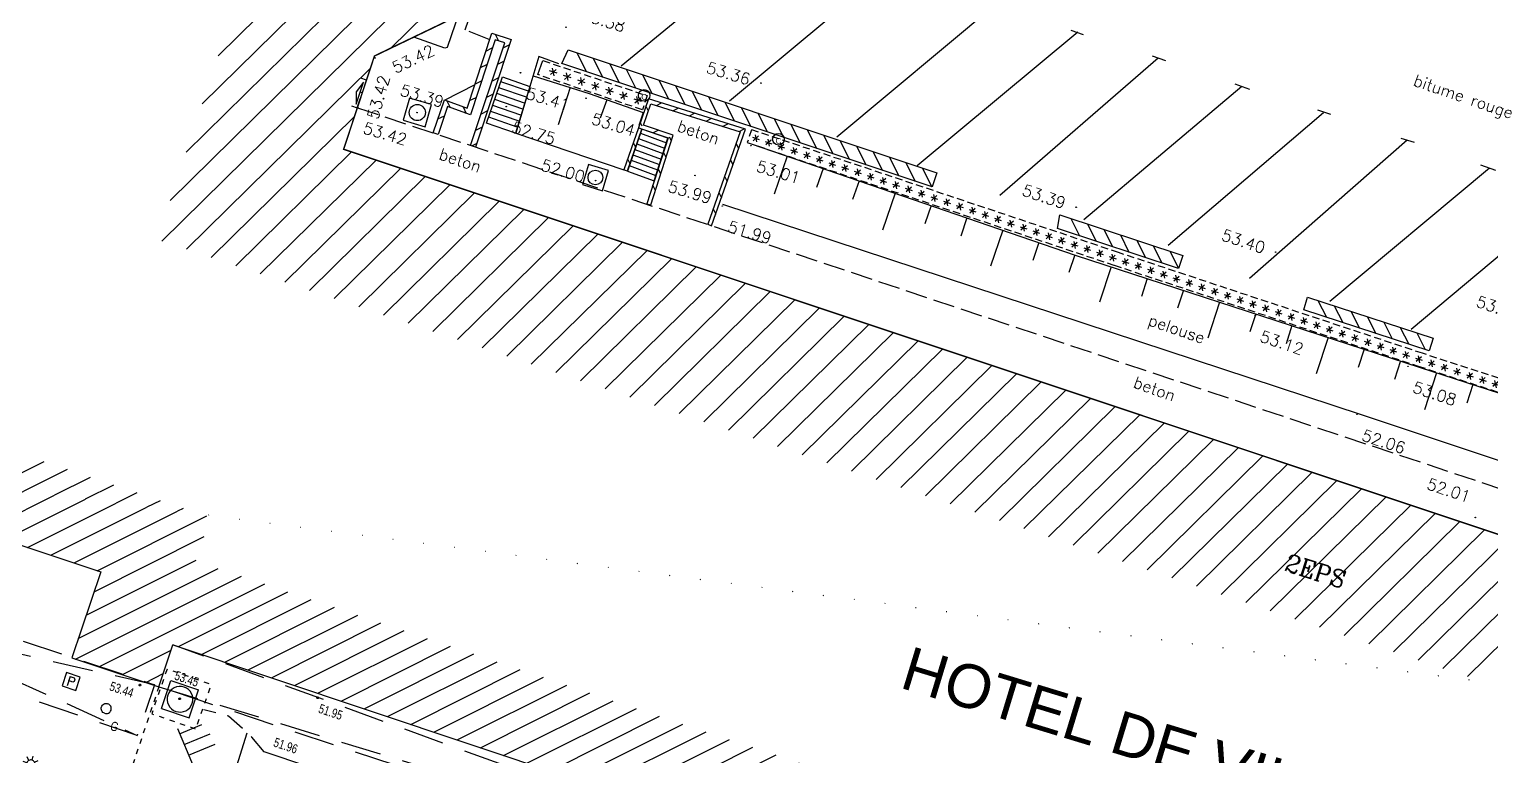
# Model space of a CAD drawing. Extents: x 661856 to 662117, y 6866905 to 6867165.
# Drawn here: x 661957.5 to 662008, y 6866972.5 to 6866997.6 of the extents above; entities that cross this region are included whole.
import ezdxf
from ezdxf.enums import TextEntityAlignment as Align

# ---------------------------------------------------------------- set-up
doc = ezdxf.new("R2010")
doc.units = 0
for name, pattern in [('CONTINU', [0]), ('DISCONTIN', [0.75, 0.5, -0.25]), ('HIDDEN', [0.375, 0.25, -0.125]), ('JSI_TCO', [1, 0.5, 0.5]), ('JSI_TIC', [0.2, 0.08, 0.01, -0.1, 0.01]), ('JSI_TIL', [1.2, 0.6, 0.1, -0.4, 0.1]), ('JSI_TIL2', [1.2, 0.6, 0.1, -0.4, 0.1]), ('JSI_TIM', [0.6, 0.3, 0.05, -0.2, 0.05]), ('PARALLEL', [0]), ('T3', [4.33, 3, -1.33]), ('USTATION2', [1, 0.75, -0.25])]:
    doc.linetypes.add(name, pattern=pattern)
doc.layers.get('0').update_dxf_attribs({"linetype": 'CONTINUOUS'})
for name, color, linetype in [('ACCES', 7, 'CONTINU'), ('ALTI', 140, 'CONTINUOUS'), ('BATI', 6, 'CONTINUOUS'), ('BATI_LEGER', 7, 'CONTINU'), ('BATI_PUBLIC', 7, 'CONTINU'), ('BORDURE', 7, 'CONTINU'), ('COTE_ALTI', 8, 'CONTINU'), ('COTE_DE_SEUIL', 8, 'CONTINU'), ('ESCALIER', 7, 'CONTINU'), ('HACHURE', 7, 'CONTINUOUS'), ('HAIE', 3, 'CONTINU'), ('LIGNE_DIVERS', 7, 'CONTINU'), ('MARQ-SOL', 6, 'CONTINU'), ('MOB', 6, 'CONTINUOUS'), ('MOB-URB_GLISSI', 6, 'CONTINU'), ('MUR', 7, 'CONTINU'), ('NOM_DE_VOIE', 7, 'CONTINU'), ('OBJEAU', 4, 'CONTINUOUS'), ('OBJEP', 220, 'CONTINUOUS'), ('OBJET_ASSAINIS', 5, 'CONTINU'), ('OBJGAZ', 30, 'CONTINUOUS'), ('SIGNAL-VERTICA', 6, 'CONTINU'), ('TALUS', 3, 'CONTINU'), ('VEGETATION', 3, 'CONTINUOUS'), ('VOIRIE', 7, 'CONTINUOUS')]:
    doc.layers.add(name, color=color, linetype=linetype)
doc.styles.add('COMPLEX', font='COMPLEX')
doc.styles.get("Standard").update_dxf_attribs({"font": 'ARIALUNI.ttf', "height": 2})

# ---------------------------------------------------------------- blocks, each defined once
blk = doc.blocks.new('*X94')
at = {"layer": 'BATI_PUBLIC', "color": 7, "linetype": 'CONTINU'}
for p, q in [((610603.18, 133501.643), (610611.013, 133509.476)), ((610602.639, 133499.971), (610611.415, 133508.747)), ((610602.098, 133498.298), (610611.817, 133508.018)), ((610601.557, 133496.626), (610612.219, 133507.288)), ((610601.283, 133495.22), (610612.621, 133506.559)), ((610609.152, 133501.958), (610612.063, 133504.869)), ((610602.137, 133494.943), (610608.448, 133501.254)), ((610602.992, 133494.667), (610607.913, 133499.588)), ((610603.846, 133494.39), (610607.816, 133498.36)), ((610604.701, 133494.113), (610608.671, 133498.083)), ((610605.556, 133493.836), (610609.526, 133497.806)), ((610606.41, 133493.559), (610610.38, 133497.529)), ((610607.265, 133493.283), (610611.235, 133497.253)), ((610608.119, 133493.006), (610612.089, 133496.976)), ((610608.974, 133492.729), (610612.944, 133496.699)), ((610609.829, 133492.452), (610613.799, 133496.422)), ((610610.683, 133492.176), (610614.653, 133496.146)), ((610611.538, 133491.899), (610615.508, 133495.869)), ((610612.392, 133491.622), (610616.363, 133495.592)), ((610613.247, 133491.345), (610617.217, 133495.315)), ((610614.102, 133491.069), (610618.072, 133495.039)), ((610614.956, 133490.792), (610618.926, 133494.762)), ((610615.811, 133490.515), (610619.781, 133494.485)), ((610616.665, 133490.238), (610620.636, 133494.208)), ((610617.52, 133489.962), (610621.49, 133493.932)), ((610618.375, 133489.685), (610622.345, 133493.655)), ((610619.229, 133489.408), (610623.199, 133493.378)), ((610620.084, 133489.131), (610624.054, 133493.101)), ((610620.939, 133488.854), (610624.909, 133492.825)), ((610621.793, 133488.578), (610625.763, 133492.548)), ((610622.648, 133488.301), (610626.618, 133492.271)), ((610623.502, 133488.024), (610627.472, 133491.994)), ((610624.357, 133487.747), (610628.327, 133491.718)), ((610625.212, 133487.471), (610629.182, 133491.441)), ((610626.066, 133487.194), (610630.036, 133491.164)), ((610626.921, 133486.917), (610630.891, 133490.887)), ((610627.775, 133486.64), (610631.746, 133490.611)), ((610628.63, 133486.364), (610632.6, 133490.334)), ((610629.485, 133486.087), (610633.455, 133490.057)), ((610630.339, 133485.81), (610634.309, 133489.78)), ((610631.194, 133485.533), (610635.164, 133489.503)), ((610632.048, 133485.257), (610636.019, 133489.227)), ((610632.903, 133484.98), (610636.873, 133488.95)), ((610633.758, 133484.703), (610637.728, 133488.673)), ((610634.612, 133484.426), (610638.582, 133488.396)), ((610635.467, 133484.149), (610639.437, 133488.12)), ((610636.321, 133483.873), (610640.292, 133487.843)), ((610637.176, 133483.596), (610641.146, 133487.566)), ((610638.031, 133483.319), (610642.001, 133487.289)), ((610638.885, 133483.042), (610642.855, 133487.013)), ((610639.74, 133482.766), (610643.71, 133486.736)), ((610640.594, 133482.489), (610644.565, 133486.459)), ((610641.449, 133482.212), (610645.419, 133486.182)), ((610642.304, 133481.935), (610646.274, 133485.906)), ((610643.158, 133481.659), (610647.129, 133485.629)), ((610644.013, 133481.382), (610647.983, 133485.352)), ((610644.868, 133481.105), (610648.838, 133485.075)), ((610645.722, 133480.828), (610649.692, 133484.799)), ((610646.577, 133480.552), (610650.547, 133484.522))]:
    blk.add_line(p, q, dxfattribs=at)
blk = doc.blocks.new('*X141')
at = {"layer": 'TALUS', "color": 3, "linetype": 'CONTINU'}
for p, q in [((610622.888, 133498.334), (610622.452, 133497.024)), ((610624.137, 133497.919), (610623.92, 133497.269)), ((610625.385, 133497.503), (610625.17, 133496.858)), ((610626.633, 133497.087), (610626.208, 133495.809)), ((610627.882, 133496.671), (610627.671, 133496.038)), ((610629.13, 133496.256), (610628.921, 133495.628)), ((610630.378, 133495.84), (610629.963, 133494.595)), ((610631.626, 133495.424), (610631.421, 133494.807)), ((610632.875, 133495.008), (610632.671, 133494.397)), ((610634.129, 133494.612), (610633.74, 133493.381)), ((610635.384, 133494.216), (610635.189, 133493.598)), ((610636.639, 133493.82), (610636.442, 133493.199)), ((610637.893, 133493.423), (610637.499, 133492.175)), ((610639.148, 133493.027), (610638.95, 133492.4)), ((610640.403, 133492.631), (610640.204, 133492.001)), ((610641.657, 133492.235), (610641.257, 133490.969)), ((610642.912, 133491.839), (610642.711, 133491.203)), ((610644.166, 133491.442), (610643.965, 133490.804)), ((610645.421, 133491.047), (610645.018, 133489.762)), ((610646.677, 133490.653), (610646.474, 133490.007)), ((610647.932, 133490.258), (610647.726, 133489.605)), ((610649.187, 133489.864), (610648.771, 133488.539)), ((610650.442, 133489.47), (610650.231, 133488.798)), ((610651.697, 133489.075), (610651.484, 133488.395)), ((610652.953, 133488.681), (610652.519, 133487.302)), ((610654.208, 133488.286), (610653.988, 133487.588)), ((610655.463, 133487.892), (610655.365, 133487.577))]:
    blk.add_line(p, q, dxfattribs=at)
blk = doc.blocks.new('*X142')
at = {"layer": 'HAIE', "color": 3, "linetype": 'CONTINU'}
for p, q in [((610621.682, 133498.986), (610621.918, 133498.91)), ((610621.892, 133499.031), (610621.708, 133498.865)), ((610621.774, 133499.069), (610621.826, 133498.827)), ((610622.124, 133498.843), (610622.36, 133498.766)), ((610622.335, 133498.887), (610622.15, 133498.722)), ((610622.217, 133498.926), (610622.268, 133498.683)), ((610622.777, 133498.744), (610622.592, 133498.578)), ((610622.659, 133498.782), (610622.71, 133498.54)), ((610622.567, 133498.699), (610622.802, 133498.623)), ((610623.009, 133498.556), (610623.245, 133498.479)), ((610623.219, 133498.6), (610623.035, 133498.434)), ((610623.101, 133498.639), (610623.152, 133498.396)), ((610623.451, 133498.412), (610623.687, 133498.335)), ((610623.661, 133498.457), (610623.477, 133498.291)), ((610623.543, 133498.495), (610623.595, 133498.252)), ((610623.893, 133498.268), (610624.129, 133498.192)), ((610624.103, 133498.313), (610623.919, 133498.147)), ((610623.985, 133498.351), (610624.037, 133498.109)), ((610624.335, 133498.125), (610624.571, 133498.048)), ((610624.545, 133498.169), (610624.361, 133498.004)), ((610624.427, 133498.208), (610624.479, 133497.965)), ((610624.777, 133497.981), (610625.013, 133497.905)), ((610624.987, 133498.026), (610624.803, 133497.86)), ((610624.869, 133498.064), (610624.921, 133497.822)), ((610625.219, 133497.838), (610625.455, 133497.761)), ((610625.429, 133497.882), (610625.245, 133497.716)), ((610625.311, 133497.92), (610625.363, 133497.678)), ((610625.872, 133497.739), (610625.687, 133497.573)), ((610625.754, 133497.777), (610625.805, 133497.534)), ((610625.662, 133497.694), (610625.897, 133497.617)), ((610626.104, 133497.55), (610626.339, 133497.474)), ((610626.314, 133497.595), (610626.129, 133497.429)), ((610626.196, 133497.633), (610626.247, 133497.391)), ((610626.546, 133497.407), (610626.782, 133497.33)), ((610626.756, 133497.451), (610626.572, 133497.285)), ((610626.638, 133497.49), (610626.689, 133497.247)), ((610626.988, 133497.263), (610627.224, 133497.186)), ((610627.198, 133497.308), (610627.014, 133497.142)), ((610627.08, 133497.346), (610627.132, 133497.104)), ((610627.522, 133497.202), (610627.574, 133496.96)), ((610627.43, 133497.119), (610627.666, 133497.043)), ((610627.64, 133497.164), (610627.456, 133496.998)), ((610627.872, 133496.976), (610628.108, 133496.899)), ((610628.082, 133497.021), (610627.898, 133496.855)), ((610627.964, 133497.059), (610628.016, 133496.816)), ((610628.314, 133496.832), (610628.55, 133496.756)), ((610628.524, 133496.877), (610628.34, 133496.711)), ((610628.406, 133496.915), (610628.458, 133496.673)), ((610628.966, 133496.733), (610628.782, 133496.567)), ((610628.849, 133496.772), (610628.9, 133496.529)), ((610628.756, 133496.689), (610628.992, 133496.612)), ((610629.199, 133496.545), (610629.434, 133496.468)), ((610629.409, 133496.59), (610629.224, 133496.424)), ((610629.291, 133496.628), (610629.342, 133496.385)), ((610629.641, 133496.401), (610629.876, 133496.325)), ((610629.851, 133496.446), (610629.666, 133496.28)), ((610629.733, 133496.484), (610629.784, 133496.242)), ((610630.083, 133496.258), (610630.319, 133496.181)), ((610630.293, 133496.302), (610630.109, 133496.137)), ((610630.175, 133496.341), (610630.226, 133496.098)), ((610630.617, 133496.197), (610630.669, 133495.955)), ((610630.525, 133496.114), (610630.761, 133496.038)), ((610630.735, 133496.159), (610630.551, 133495.993)), ((610630.967, 133495.971), (610631.203, 133495.894)), ((610631.177, 133496.015), (610630.993, 133495.849)), ((610631.059, 133496.054), (610631.111, 133495.811)), ((610631.409, 133495.827), (610631.645, 133495.75)), ((610631.619, 133495.872), (610631.435, 133495.706)), ((610631.501, 133495.91), (610631.553, 133495.667)), ((610631.851, 133495.683), (610632.087, 133495.607)), ((610632.061, 133495.728), (610631.877, 133495.562)), ((610631.943, 133495.766), (610631.995, 133495.524)), ((610632.293, 133495.54), (610632.529, 133495.463)), ((610632.503, 133495.584), (610632.319, 133495.418)), ((610632.386, 133495.623), (610632.437, 133495.38)), ((610632.736, 133495.396), (610632.971, 133495.32)), ((610632.946, 133495.441), (610632.761, 133495.275)), ((610632.828, 133495.479), (610632.879, 133495.237)), ((610633.178, 133495.253), (610633.413, 133495.176)), ((610633.388, 133495.297), (610633.203, 133495.131)), ((610633.27, 133495.335), (610633.321, 133495.093)), ((610633.712, 133495.192), (610633.763, 133494.949)), ((610633.62, 133495.109), (610633.856, 133495.032)), ((610633.83, 133495.154), (610633.646, 133494.988)), ((610634.062, 133494.965), (610634.298, 133494.889)), ((610634.272, 133495.01), (610634.088, 133494.844)), ((610634.154, 133495.048), (610634.206, 133494.806)), ((610634.504, 133494.822), (610634.74, 133494.746)), ((610634.714, 133494.867), (610634.53, 133494.701)), ((610634.596, 133494.905), (610634.648, 133494.663)), ((610634.947, 133494.68), (610635.183, 133494.604)), ((610635.157, 133494.725), (610634.973, 133494.559)), ((610635.039, 133494.763), (610635.091, 133494.521)), ((610635.389, 133494.537), (610635.625, 133494.461)), ((610635.599, 133494.582), (610635.415, 133494.416)), ((610635.481, 133494.62), (610635.533, 133494.378)), ((610635.832, 133494.395), (610636.068, 133494.319)), ((610636.042, 133494.44), (610635.858, 133494.274)), ((610635.924, 133494.478), (610635.976, 133494.236)), ((610636.274, 133494.252), (610636.51, 133494.176)), ((610636.484, 133494.298), (610636.3, 133494.131)), ((610636.366, 133494.336), (610636.418, 133494.093)), ((610636.809, 133494.193), (610636.861, 133493.951)), ((610636.717, 133494.11), (610636.953, 133494.034)), ((610636.927, 133494.155), (610636.743, 133493.989)), ((610637.159, 133493.967), (610637.395, 133493.891)), ((610637.369, 133494.013), (610637.185, 133493.846)), ((610637.251, 133494.051), (610637.303, 133493.808)), ((610637.602, 133493.825), (610637.838, 133493.749)), ((610637.812, 133493.87), (610637.628, 133493.704)), ((610637.694, 133493.908), (610637.746, 133493.666)), ((610638.044, 133493.682), (610638.28, 133493.607)), ((610638.254, 133493.728), (610638.07, 133493.561)), ((610638.136, 133493.766), (610638.188, 133493.523)), ((610638.487, 133493.54), (610638.723, 133493.464)), ((610638.697, 133493.585), (610638.513, 133493.419)), ((610638.579, 133493.623), (610638.631, 133493.381)), ((610638.929, 133493.398), (610639.165, 133493.322)), ((610639.139, 133493.443), (610638.955, 133493.276)), ((610639.021, 133493.481), (610639.073, 133493.238)), ((610639.372, 133493.255), (610639.608, 133493.179)), ((610639.582, 133493.3), (610639.398, 133493.134)), ((610639.464, 133493.338), (610639.516, 133493.096)), ((610640.024, 133493.158), (610639.84, 133492.991)), ((610639.906, 133493.196), (610639.958, 133492.953)), ((610639.814, 133493.113), (610640.05, 133493.037)), ((610640.257, 133492.97), (610640.493, 133492.894)), ((610640.467, 133493.015), (610640.283, 133492.849)), ((610640.349, 133493.053), (610640.401, 133492.811)), ((610640.699, 133492.828), (610640.935, 133492.752)), ((610640.909, 133492.873), (610640.725, 133492.707)), ((610640.791, 133492.911), (610640.843, 133492.669)), ((610641.142, 133492.685), (610641.378, 133492.609)), ((610641.352, 133492.73), (610641.168, 133492.564)), ((610641.234, 133492.768), (610641.286, 133492.526)), ((610641.584, 133492.543), (610641.82, 133492.467)), ((610641.794, 133492.588), (610641.61, 133492.422)), ((610641.676, 133492.626), (610641.728, 133492.384)), ((610642.027, 133492.4), (610642.263, 133492.324)), ((610642.237, 133492.446), (610642.053, 133492.279)), ((610642.119, 133492.484), (610642.171, 133492.241)), ((610642.469, 133492.258), (610642.705, 133492.182)), ((610642.679, 133492.303), (610642.495, 133492.137)), ((610642.561, 133492.341), (610642.613, 133492.099)), ((610643.122, 133492.161), (610642.938, 133491.994)), ((610643.004, 133492.199), (610643.056, 133491.956)), ((610642.912, 133492.115), (610643.148, 133492.039)), ((610643.354, 133491.973), (610643.59, 133491.897)), ((610643.564, 133492.018), (610643.38, 133491.852)), ((610643.446, 133492.056), (610643.498, 133491.814)), ((610643.797, 133491.83), (610644.033, 133491.754)), ((610644.007, 133491.876), (610643.823, 133491.709)), ((610643.889, 133491.914), (610643.941, 133491.671)), ((610644.239, 133491.688), (610644.475, 133491.612)), ((610644.449, 133491.733), (610644.265, 133491.567)), ((610644.331, 133491.771), (610644.383, 133491.529)), ((610644.682, 133491.546), (610644.918, 133491.47)), ((610644.892, 133491.591), (610644.708, 133491.424)), ((610644.774, 133491.629), (610644.826, 133491.386)), ((610645.125, 133491.405), (610645.361, 133491.33)), ((610645.334, 133491.451), (610645.151, 133491.284)), ((610645.216, 133491.488), (610645.27, 133491.246)), ((610645.568, 133491.265), (610645.804, 133491.19)), ((610645.778, 133491.311), (610645.595, 133491.144)), ((610645.659, 133491.348), (610645.713, 133491.106)), ((610646.221, 133491.171), (610646.038, 133491.004)), ((610646.103, 133491.208), (610646.156, 133490.966)), ((610646.011, 133491.125), (610646.248, 133491.05)), ((610646.454, 133490.985), (610646.691, 133490.91)), ((610646.664, 133491.031), (610646.481, 133490.864)), ((610646.546, 133491.068), (610646.599, 133490.826)), ((610646.898, 133490.845), (610647.134, 133490.77)), ((610647.107, 133490.891), (610646.925, 133490.724)), ((610646.989, 133490.928), (610647.043, 133490.686)), ((610647.341, 133490.705), (610647.577, 133490.63)), ((610647.551, 133490.751), (610647.368, 133490.583)), ((610647.432, 133490.788), (610647.486, 133490.546)), ((610647.876, 133490.648), (610647.929, 133490.406)), ((610647.784, 133490.565), (610648.021, 133490.49)), ((610647.994, 133490.611), (610647.811, 133490.443)), ((610648.228, 133490.425), (610648.464, 133490.35)), ((610648.437, 133490.471), (610648.254, 133490.303)), ((610648.319, 133490.508), (610648.373, 133490.266)), ((610648.671, 133490.285), (610648.907, 133490.21)), ((610648.881, 133490.331), (610648.698, 133490.163)), ((610648.762, 133490.368), (610648.816, 133490.126)), ((610649.114, 133490.144), (610649.351, 133490.07)), ((610649.324, 133490.191), (610649.141, 133490.023)), ((610649.206, 133490.228), (610649.259, 133489.986)), ((610649.557, 133490.004), (610649.794, 133489.93)), ((610649.767, 133490.051), (610649.584, 133489.883)), ((610649.649, 133490.088), (610649.702, 133489.846)), ((610650.001, 133489.864), (610650.237, 133489.79)), ((610650.21, 133489.911), (610650.027, 133489.743)), ((610650.092, 133489.948), (610650.146, 133489.706)), ((610650.444, 133489.724), (610650.68, 133489.65)), ((610650.654, 133489.771), (610650.471, 133489.603)), ((610650.535, 133489.808), (610650.589, 133489.566)), ((610651.097, 133489.631), (610650.914, 133489.463)), ((610650.979, 133489.668), (610651.032, 133489.426)), ((610650.887, 133489.584), (610651.124, 133489.51)), ((610651.331, 133489.444), (610651.567, 133489.37)), ((610651.54, 133489.491), (610651.357, 133489.323)), ((610651.422, 133489.528), (610651.476, 133489.286)), ((610651.774, 133489.304), (610652.01, 133489.23)), ((610651.983, 133489.351), (610651.801, 133489.183)), ((610651.865, 133489.388), (610651.919, 133489.146)), ((610652.217, 133489.164), (610652.454, 133489.09)), ((610652.427, 133489.211), (610652.244, 133489.043)), ((610652.309, 133489.248), (610652.362, 133489.006)), ((610652.66, 133489.024), (610652.897, 133488.95)), ((610652.87, 133489.071), (610652.687, 133488.903)), ((610652.752, 133489.108), (610652.805, 133488.866)), ((610653.104, 133488.884), (610653.34, 133488.81)), ((610653.313, 133488.931), (610653.13, 133488.763)), ((610653.195, 133488.968), (610653.249, 133488.726)), ((610653.547, 133488.744), (610653.783, 133488.67)), ((610653.757, 133488.791), (610653.574, 133488.623)), ((610653.638, 133488.828), (610653.692, 133488.586)), ((610653.99, 133488.604), (610654.227, 133488.53)), ((610654.2, 133488.651), (610654.017, 133488.483)), ((610654.082, 133488.688), (610654.135, 133488.446)), ((610654.434, 133488.464), (610654.67, 133488.39)), ((610654.643, 133488.511), (610654.46, 133488.343)), ((610654.525, 133488.548), (610654.578, 133488.306))]:
    blk.add_line(p, q, dxfattribs=at)
blk = doc.blocks.new('*X144')
at = {"layer": 'MUR', "color": 7, "linetype": 'CONTINU'}
for p, q in [((610641.292, 133493.507), (610641.592, 133492.93)), ((610641.864, 133493.326), (610642.164, 133492.749)), ((610642.436, 133493.145), (610642.736, 133492.568)), ((610643.008, 133492.964), (610643.308, 133492.387)), ((610643.58, 133492.783), (610643.88, 133492.206)), ((610644.152, 133492.601), (610644.452, 133492.024)), ((610644.724, 133492.42), (610645.024, 133491.843))]:
    blk.add_line(p, q, dxfattribs=at)
blk = doc.blocks.new('*X145')
at = {"layer": 'MUR', "color": 7, "linetype": 'CONTINU'}
for p, q in [((610632.727, 133496.265), (610633.03, 133495.677)), ((610633.298, 133496.082), (610633.601, 133495.494)), ((610633.87, 133495.898), (610634.172, 133495.31)), ((610634.441, 133495.715), (610634.744, 133495.127)), ((610635.013, 133495.532), (610635.315, 133494.944)), ((610635.584, 133495.349), (610635.886, 133494.761)), ((610636.155, 133495.166), (610636.458, 133494.578))]:
    blk.add_line(p, q, dxfattribs=at)
blk = doc.blocks.new('*X146')
at = {"layer": 'MUR', "color": 7, "linetype": 'CONTINU'}
for p, q in [((610615.581, 133501.859), (610615.914, 133501.206)), ((610616.151, 133501.674), (610616.485, 133501.021)), ((610616.722, 133501.489), (610617.055, 133500.836)), ((610617.293, 133501.304), (610617.626, 133500.651)), ((610617.864, 133501.119), (610618.197, 133500.466)), ((610618.435, 133500.934), (610618.768, 133500.281)), ((610619.005, 133500.749), (610619.338, 133500.096)), ((610619.576, 133500.564), (610619.909, 133499.911)), ((610620.147, 133500.379), (610620.48, 133499.726)), ((610620.718, 133500.194), (610621.051, 133499.541)), ((610621.288, 133500.009), (610621.621, 133499.356)), ((610621.859, 133499.824), (610622.192, 133499.171)), ((610622.43, 133499.639), (610622.763, 133498.986)), ((610623.001, 133499.454), (610623.334, 133498.801)), ((610623.571, 133499.269), (610623.905, 133498.616)), ((610624.142, 133499.084), (610624.475, 133498.431)), ((610624.713, 133498.899), (610625.046, 133498.246)), ((610625.284, 133498.714), (610625.617, 133498.061)), ((610625.855, 133498.529), (610626.188, 133497.876)), ((610626.425, 133498.344), (610626.758, 133497.691)), ((610626.996, 133498.159), (610627.329, 133497.506)), ((610627.567, 133497.974), (610627.9, 133497.321))]:
    blk.add_line(p, q, dxfattribs=at)
blk = doc.blocks.new('*X147')
at = {"layer": 'MUR', "color": 7, "linetype": 'CONTINU'}
for p, q in [((610618.08, 133499.855), (610617.991, 133500.034)), ((610618.353, 133500.049), (610618.53, 133500.143)), ((610618.927, 133499.874), (610619.104, 133499.968)), ((610619.501, 133499.699), (610619.678, 133499.794)), ((610617.863, 133499.339), (610617.8, 133499.466)), ((610620.075, 133499.524), (610620.252, 133499.619)), ((610620.649, 133499.35), (610620.826, 133499.444)), ((610621.223, 133499.175), (610621.4, 133499.269)), ((610618.43, 133499.196), (610618.251, 133499.106)), ((610618.881, 133498.834), (610618.814, 133498.962)), ((610621.12, 133498.767), (610621.209, 133498.587)), ((610618.703, 133498.261), (610618.61, 133498.439)), ((610618.525, 133497.689), (610618.431, 133497.866)), ((610620.927, 133498.199), (610621.015, 133498.019)), ((610618.347, 133497.116), (610618.253, 133497.293)), ((610620.733, 133497.631), (610620.822, 133497.451)), ((610620.54, 133497.063), (610620.629, 133496.883)), ((610620.347, 133496.495), (610620.436, 133496.315))]:
    blk.add_line(p, q, dxfattribs=at)
blk = doc.blocks.new('*X148')
at = {"layer": 'TALUS', "color": 3, "linetype": 'CONTINU'}
for p, q in [((610615.363, 133500.648), (610614.963, 133499.355)), ((610616.635, 133500.234), (610616.416, 133499.592)), ((610617.902, 133499.801), (610617.754, 133499.36))]:
    blk.add_line(p, q, dxfattribs=at)
blk = doc.blocks.new('*X149')
at = {"layer": 'HAIE', "color": 3, "linetype": 'CONTINU'}
for p, q in [((610614.675, 133501.088), (610614.879, 133501.271)), ((610614.805, 133501.046), (610614.749, 133501.314)), ((610614.907, 133501.137), (610614.647, 133501.222)), ((610615.396, 133500.978), (610615.135, 133501.063)), ((610615.164, 133500.929), (610615.367, 133501.112)), ((610615.294, 133500.887), (610615.237, 133501.155)), ((610615.884, 133500.819), (610615.624, 133500.904)), ((610615.652, 133500.77), (610615.856, 133500.953)), ((610615.782, 133500.727), (610615.725, 133500.995)), ((610616.372, 133500.66), (610616.112, 133500.745)), ((610616.14, 133500.611), (610616.344, 133500.794)), ((610616.27, 133500.568), (610616.214, 133500.836)), ((610616.861, 133500.501), (610616.6, 133500.585)), ((610616.629, 133500.451), (610616.832, 133500.635)), ((610616.759, 133500.409), (610616.702, 133500.677)), ((610617.349, 133500.341), (610617.089, 133500.426)), ((610617.117, 133500.292), (610617.321, 133500.475)), ((610617.247, 133500.25), (610617.19, 133500.518)), ((610617.837, 133500.182), (610617.577, 133500.267)), ((610617.605, 133500.133), (610617.809, 133500.316)), ((610617.735, 133500.091), (610617.679, 133500.359))]:
    blk.add_line(p, q, dxfattribs=at)
blk = doc.blocks.new('*X150')
at = {"layer": 'MUR', "color": 7, "linetype": 'CONTINU'}
for p, q in [((610617.565, 133498.768), (610617.646, 133498.605)), ((610617.374, 133498.199), (610617.455, 133498.036))]:
    blk.add_line(p, q, dxfattribs=at)
blk = doc.blocks.new('*X151')
at = {"layer": 'MUR', "color": 7, "linetype": 'CONTINU'}
for p, q in [((610612.751, 133502.466), (610612.868, 133502.241)), ((610612.434, 133501.88), (610612.66, 133501.996)), ((610613.254, 133502.106), (610613.028, 133501.99)), ((610612.252, 133501.308), (610612.478, 133501.425)), ((610613.07, 133501.535), (610612.844, 133501.419)), ((610612.07, 133500.736), (610612.296, 133500.853)), ((610612.885, 133500.964), (610612.659, 133500.848)), ((610611.888, 133500.164), (610612.114, 133500.281)), ((610612.701, 133500.393), (610612.475, 133500.277)), ((610611.103, 133500.151), (610611.214, 133499.922)), ((610611.67, 133499.953), (610611.78, 133499.725)), ((610612.516, 133499.822), (610612.29, 133499.706)), ((610610.801, 133499.522), (610611.028, 133499.636)), ((610612.332, 133499.251), (610612.106, 133499.136)), ((610612.147, 133498.68), (610611.987, 133498.598))]:
    blk.add_line(p, q, dxfattribs=at)
blk = doc.blocks.new('P20100')
for p, q in [((0, 0.994), (0, 0)), ((0.999, 0.994), (0, 0.994)), ((0.999, 0), (0.999, 0.994)), ((0, 0), (0.999, 0))]:
    blk.add_line(p, q)
blk.add_circle((0.496, 0.492), 0.35)
blk = doc.blocks.new('P30300')
at = {"color": 0}
blk.add_circle((0, 0), 0.05, dxfattribs=at)
blk.add_attdef('COTE30300', (0.3, -0.6), '', height=0.3)
blk = doc.blocks.new('P30800')
at = {"color": 0}
blk.add_circle((0, 0), 0.05, dxfattribs=at)
blk.add_attdef('COTE30800', text='', height=0.3).set_placement((0, -0.6), align=Align.CENTER)
blk = doc.blocks.new('P30100')
at = {"color": 0}
blk.add_circle((0, 0), 0.05, dxfattribs=at)
blk.add_attdef('COTE30100', (0.3, 0.3), '', height=0.3)
blk = doc.blocks.new('P30500')
at = {"color": 0}
blk.add_circle((0, 0), 0.05, dxfattribs=at)
blk.add_attdef('COTE30500', text='', height=0.3).set_placement((-0.3, -0.15), align=Align.RIGHT)
blk = doc.blocks.new('P30400')
at = {"color": 0}
blk.add_circle((0, 0), 0.05, dxfattribs=at)
blk.add_attdef('COTE30400', text='', height=0.3).set_placement((-0.3, 0.3), align=Align.RIGHT)
blk = doc.blocks.new('P30700')
at = {"color": 0}
blk.add_circle((0, 0), 0.05, dxfattribs=at)
blk.add_attdef('COTE30700', text='', height=0.3).set_placement((0, 0.3), align=Align.CENTER)
blk = doc.blocks.new('P21900', base_point=(1, 1))
blk.add_circle((1, 1), 1)
blk.add_text('C', height=0.991).set_placement((0.5, 0.25), (1.5, 0.25), align=Align.ALIGNED)
blk = doc.blocks.new('SU415')
at = {"color": 0, "linetype": 'CONTINUOUS'}
for points in [[(0, 0.5), (0, 0)], [(0.1, 0.167), (0.9, 0.167), (0.5, 0.5), (0.1, 0.167)], [(1, 0), (1, 0.5)]]:
    blk.add_lwpolyline(points, dxfattribs=at)
at = {"color": 0, "linetype": 'DISCONTIN'}
blk.add_lwpolyline([(0, 0), (1, 0)], dxfattribs=at)
blk = doc.blocks.new('$B_200')
at = {"color": 0, "linetype": 'BYBLOCK', "flags": 128}
for points in [[(0, -0.5, -0.414214), (-0.5, 0, -0.414214), (0, 0.5)], [(0, -0.5, 0.414214), (0.5, 0, 0.414214), (0, 0.5)]]:
    blk.add_lwpolyline(points, format="xyb", dxfattribs=at)
blk = doc.blocks.new('$B_140')
at = {"color": 0, "linetype": 'BYBLOCK', "flags": 128}
for points in [[(-0.067, 0.973), (-0.133, 1.039)], [(0.067, 0.973), (0.133, 1.039)], [(-0.094, 0.906), (-0.188, 0.906)], [(-0.067, 0.839), (-0.133, 0.773)], [(0, 0.812), (0, 0)], [(0.067, 0.839), (0.133, 0.773)], [(0.094, 0.906), (0.188, 0.906)]]:
    blk.add_lwpolyline(points, dxfattribs=at)
for points in [[(0, 0.812, -0.414214), (-0.094, 0.906, -0.414214), (0, 1), (0, 1.094)], [(0, 0.812, 0.414214), (0.094, 0.906, 0.414214), (0, 1)]]:
    blk.add_lwpolyline(points, format="xyb", dxfattribs=at)
blk = doc.blocks.new('$B_020')
at = {"color": 0, "linetype": 'BYBLOCK', "flags": 128}
for points in [[(0, 0), (0, 1)], [(0, 1), (1, 1)], [(1, 0), (1, 1)], [(0, 0), (1, 0)]]:
    blk.add_lwpolyline(points, dxfattribs=at)
for points in [[(0.5, 0.0625, -0.4142136), (0.0625, 0.5, -0.4142136), (0.5, 0.9375)], [(0.5, 0.0625, 0.4142136), (0.9375, 0.5, 0.4142136), (0.5, 0.9375)]]:
    blk.add_lwpolyline(points, format="xyb", dxfattribs=at)
blk = doc.blocks.new('$B_230')
blk.add_lwpolyline([(-0.5, -0.49), (0.5, -0.49), (0.5, 0.49), (-0.5, 0.49)], close=True)
at = {"color": 0, "linetype": 'BYBLOCK', "flags": 128}
for points in [[(-0.19, 0.31), (-0.18, -0.38)], [(-0.19, 0.31), (0.12, 0.31), (0.18, 0.22), (0.19, 0.07), (0.12, 0), (-0.19, 0)]]:
    blk.add_lwpolyline(points, dxfattribs=at)
blk = doc.blocks.new('$B_210')
at = {"linetype": 'CONTINUOUS'}
blk.add_hatch(color=0, dxfattribs=at).paths.add_polyline_path([(0, -0.5, -1), (0, 0.5, -1)])
at = {"color": 0, "linetype": 'BYBLOCK', "flags": 128}
blk.add_lwpolyline([(0, -0.5, -1), (0, 0.5, -1)], format="xyb", close=True, dxfattribs=at)

msp = doc.modelspace()

# ---------------------------------------------------------------- hatches: boundary and pattern name
at = {"layer": 'HACHURE'}
h = msp.add_hatch(dxfattribs=at)
h.set_pattern_fill('_USER', color=256, scale=0.6, angle=26.5676, style=0, pattern_type=0)
h.set_pattern_definition([(26.56761368, (50261.49716, 6738626.0907), (-0.2683521585, 0.5366443133), [])])
edge = h.paths.add_edge_path()
edge.add_line((661932.568, 6866987.86), (661945.677, 6866983.487))
edge.add_line((661945.677, 6866983.487), (661946.665, 6866986.457))
edge.add_line((661946.665, 6866986.457), (661963.755, 6866980.758))
edge.add_line((661963.755, 6866980.758), (661963.244, 6866979.245))
edge.add_line((661963.244, 6866979.245), (661980.522, 6866973.462))
edge.add_line((661980.522, 6866973.462), (662010.428, 6866963.543))
edge.add_line((662010.428, 6866963.543), (662028.856, 6866957.401))
edge.add_line((662028.856, 6866957.401), (662030.123, 6866961.207))
edge.add_line((662030.123, 6866961.207), (662033.604, 6866971.712))
edge.add_line((661931.619, 6866985.015), (661947.576, 6866979.691))
edge.add_line((661947.576, 6866979.691), (661948.564, 6866982.662))
edge.add_line((661948.564, 6866982.662), (661959.95, 6866978.865))
edge.add_line((661959.95, 6866978.865), (661958.946, 6866975.891))
edge.add_line((661958.946, 6866975.891), (661961.96, 6866974.898))
edge.add_line((661961.96, 6866974.898), (661962.447, 6866976.348))
edge.add_line((661962.447, 6866976.348), (661979.574, 6866970.616))
edge.add_line((661979.574, 6866970.616), (662009.482, 6866960.696))
edge.add_line((662009.482, 6866960.696), (662030.755, 6866953.606))
edge.add_line((662030.755, 6866953.606), (662032.97, 6866960.261))
edge.add_line((662032.97, 6866960.261), (662036.452, 6866970.768))
edge.add_line((662036.452, 6866970.768), (662033.597, 6866971.692))
edge.add_line((661931.619, 6866985.015), (661932.568, 6866987.86))

# ---------------------------------------------------------------- linework, layer by layer
at = {"layer": 'BATI', "elevation": 57.333, "flags": 128}
msp.add_lwpolyline([(661931.619, 6866985.015), (661947.576, 6866979.691), (661948.564, 6866982.662), (661959.95, 6866978.865), (661958.946, 6866975.891), (661961.96, 6866974.898), (661962.447, 6866976.348), (661979.574, 6866970.616), (662009.482, 6866960.696), (662030.755, 6866953.606), (662032.97, 6866960.261), (662036.452, 6866970.768)], dxfattribs=at)
at = {"layer": 'BATI', "linetype": 'JSI_TIL2', "ltscale": 2, "elevation": 57.333, "flags": 128}
msp.add_lwpolyline([(661944.743, 6866980.651), (661961.814, 6866974.958), (661961.204, 6866973.214), (661944.128, 6866979.008)], close=True, dxfattribs=at)
for points in [[(661944.743, 6866980.651), (661961.204, 6866973.214)], [(661961.814, 6866974.958), (661944.128, 6866979.008)], [(662013.13, 6866957.884), (661962.447, 6866976.348)], [(662034.1, 6866973.209), (662038.203, 6866971.781), (662031.551, 6866951.764), (662013.13, 6866957.884), (661978.876, 6866969.27), (661961.96, 6866974.898)], [(661961.96, 6866974.898), (662013.508, 6866959.245)]]:
    msp.add_lwpolyline(points, dxfattribs=at)
at = {"layer": 'BATI_LEGER', "color": 7, "linetype": 'USTATION2'}
for points in [[(661973.389, 6866997.271), (661972.558, 6866997.599), (661979.188, 6867017.534), (661985.672, 6867037.048), (661987.524, 6867042.642), (661973.623, 6867047.095)], [(661968.832, 6866994.911), (662038.268, 6866971.783)]]:
    msp.add_lwpolyline(points, dxfattribs=at)
at = {"layer": 'BATI_PUBLIC', "color": 7, "linetype": 'CONTINU', "const_width": 0.05}
msp.add_lwpolyline([(661957.151, 6867019.15), (661965.107, 6867042.65), (661969.045, 6867041.317), (661969.767, 6867043.45), (661972.676, 6867042.485), (661973.234, 6867044.186), (661977.083, 6867042.946), (661976.554, 6867041.277), (661979.416, 6867040.259), (661978.731, 6867038.169), (661982.647, 6867036.833), (661974.066, 6867011.068), (661975.832, 6867010.48), (661974.571, 6867006.668), (661972.797, 6867007.259), (661971.887, 6867004.525), (661973.497, 6867001.543), (661972.323, 6866998.095), (661969.418, 6866996.699), (661968.353, 6866993.476), (662036.575, 6866970.737), (662030.798, 6866953.544), (662013.322, 6866959.229)], dxfattribs=at)
at = {"layer": 'BORDURE', "color": 7, "linetype": 'CONTINUOUS'}
for points in [[(661974.307, 6866994.033), (661978.048, 6866992.767)], [(661981.464, 6866991.579), (662003.553, 6866984.301), (662015.482, 6866980.335)]]:
    msp.add_lwpolyline(points, dxfattribs=at)
at = {"layer": 'BORDURE', "linetype": 'JSI_TCO', "ltscale": 2, "elevation": 57.333, "flags": 128}
msp.add_lwpolyline([(661981.129, 6866967.434), (661965.601, 6866972.646)], dxfattribs=at)
at = {"layer": 'ESCALIER', "color": 7, "linetype": 'CONTINU'}
for p, q in [((661973.3, 6866994.376), (661973.845, 6866995.978)), ((661974.742, 6866995.482), (661973.787, 6866995.809)), ((661973.845, 6866995.978), (661974.792, 6866995.647)), ((661974.792, 6866995.647), (661974.295, 6866994.037)), ((661974.55, 6866994.863), (661973.579, 6866995.195)), ((661974.614, 6866995.069), (661973.648, 6866995.399)), ((661974.678, 6866995.276), (661973.718, 6866995.604)), ((661974.423, 6866994.45), (661973.439, 6866994.786)), ((661974.487, 6866994.656), (661973.509, 6866994.99)), ((661974.295, 6866994.037), (661973.3, 6866994.376)), ((661974.359, 6866994.243), (661973.37, 6866994.581)), ((661978.671, 6866994.175), (661978.167, 6866992.723)), ((661979.569, 6866993.862), (661978.671, 6866994.175)), ((661978.491, 6866993.658), (661979.397, 6866993.324)), ((661978.556, 6866993.845), (661979.457, 6866993.512)), ((661978.621, 6866994.032), (661979.518, 6866993.701)), ((661979.094, 6866992.382), (661979.569, 6866993.862)), ((661978.297, 6866993.097), (661979.215, 6866992.759)), ((661978.362, 6866993.284), (661979.276, 6866992.947)), ((661978.427, 6866993.471), (661979.336, 6866993.136)), ((661978.167, 6866992.723), (661979.094, 6866992.382)), ((661978.232, 6866992.91), (661979.155, 6866992.57))]:
    msp.add_line(p, q, dxfattribs=at)
at = {"layer": 'HAIE', "color": 3, "linetype": 'CONTINUOUS'}
msp.add_lwpolyline([(661975.072, 6866996.055), (661975.248, 6866996.538)], dxfattribs=at)
at = {"layer": 'HAIE', "color": 3, "linetype": 'HIDDEN'}
for points in [[(661975.248, 6866996.538), (661978.854, 6866995.328), (661978.69, 6866994.841), (661975.072, 6866996.055)], [(662015.443, 6866983.243), (662005.671, 6866986.422), (661995.155, 6866989.907), (661982.464, 6866994.149), (661982.316, 6866993.708), (661995.008, 6866989.466), (662005.526, 6866985.98), (662015.295, 6866982.802)]]:
    msp.add_lwpolyline(points, dxfattribs=at)
at = {"layer": 'LIGNE_DIVERS', "color": 7, "linetype": 'CONTINUOUS'}
for points in [[(661972.604, 6867003.177), (661973.875, 6867002.651), (661971.936, 6866996.993), (661971.848, 6866996.966), (661970.776, 6866997.349)], [(661971.84, 6866995.177), (661972.903, 6866995.715)]]:
    msp.add_lwpolyline(points, dxfattribs=at)
at = {"layer": 'MARQ-SOL', "color": 6, "linetype": 'CONTINUOUS'}
for points in [[(661983.755, 6867000.86), (661983.552, 6867000.944), (661977.959, 6866996.349)], [(661987.202, 6866999.721), (661981.698, 6866995.135)], [(661990.92, 6866998.479), (661985.416, 6866993.893)], [(661993.754, 6866997.519), (661988.189, 6866992.907)], [(661993.512, 6866997.587), (661993.94, 6866997.445)], [(661996.533, 6866996.622), (661991.05, 6866991.872)], [(661996.318, 6866996.704), (661996.782, 6866996.545)], [(661999.423, 6866995.645), (661993.963, 6866991.039)], [(661999.182, 6866995.742), (661999.689, 6866995.557)], [(662002.252, 6866994.739), (661996.881, 6866990.143)], [(662002.506, 6866994.678), (662002.059, 6866994.826)], [(662005.149, 6866993.786), (661999.691, 6866989.005)], [(662004.921, 6866993.858), (662005.392, 6866993.723)], [(662007.99, 6866992.821), (662002.472, 6866988.215)], [(662007.684, 6866992.937), (662008.199, 6866992.751)], [(662010.818, 6866991.881), (662005.284, 6866987.25)]]:
    msp.add_lwpolyline(points, dxfattribs=at)
at = {"layer": 'MOB-URB_GLISSI', "color": 6, "linetype": 'T3'}
msp.add_lwpolyline([(661975.796, 6866996.428), (661975.109, 6866996.681), (661974.307, 6866994.033)], dxfattribs=at)
at = {"layer": 'MUR', "color": 7, "linetype": 'PARALLEL'}
for points in [[(661971.451, 6866994.039), (661971.84, 6866995.179), (661972.625, 6866994.898), (661973.474, 6866997.489), (661974.152, 6866997.267), (661972.915, 6866993.549)], [(661972.745, 6866993.605), (661973.925, 6866997.152), (661973.589, 6866997.262), (661972.738, 6866994.667), (661971.951, 6866994.948), (661971.622, 6866993.983)], [(661976.123, 6866996.916), (661988.872, 6866992.663)], [(661988.708, 6866992.172), (661975.898, 6866996.445)], [(661981.083, 6866990.834), (661982.25, 6866994.168), (661978.896, 6866995.221), (661978.549, 6866994.218), (661979.574, 6866993.869), (661978.845, 6866991.591)], [(661978.98, 6866991.549), (661979.752, 6866993.958), (661978.73, 6866994.306), (661978.985, 6866995.044), (661982.067, 6866994.076), (661980.95, 6866990.881)], [(661978.549, 6866994.217), (661978.048, 6866992.767)], [(661978.169, 6866992.725), (661978.671, 6866994.175)], [(661993.134, 6866991.204), (661997.386, 6866989.801)], [(661997.239, 6866989.357), (661993.052, 6866990.739)], [(662001.699, 6866988.364), (662006.046, 6866986.947)], [(662005.903, 6866986.51), (662001.565, 6866987.924)]]:
    msp.add_lwpolyline(points, dxfattribs=at)
at = {"layer": 'MUR', "color": 7, "linetype": 'CONTINUOUS'}
for points in [[(661975.898, 6866996.445), (661976.123, 6866996.916)], [(661978.671, 6866994.175), (661978.549, 6866994.217)], [(661971.622, 6866993.983), (661971.451, 6866994.039)], [(661972.915, 6866993.549), (661972.745, 6866993.605)], [(661978.048, 6866992.767), (661978.169, 6866992.725)], [(661988.872, 6866992.663), (661988.708, 6866992.172)], [(661978.845, 6866991.591), (661978.98, 6866991.549)], [(661993.052, 6866990.739), (661993.134, 6866991.204)], [(661980.95, 6866990.881), (661981.083, 6866990.834)], [(661997.386, 6866989.801), (661997.239, 6866989.357)], [(662001.565, 6866987.924), (662001.699, 6866988.364)], [(662006.046, 6866986.947), (662005.903, 6866986.51)]]:
    msp.add_lwpolyline(points, dxfattribs=at)
at = {"layer": 'TALUS', "color": 3, "linetype": 'CONTINUOUS'}
for points in [[(661974.912, 6866996.016), (661976.844, 6866995.4), (661978.72, 6866994.741)], [(661982.448, 6866993.658), (661993.661, 6866989.817), (662005.598, 6866985.935), (662016.178, 6866982.512)]]:
    msp.add_lwpolyline(points, dxfattribs=at)
at = {"layer": 'VEGETATION', "linetype": 'JSI_TIM', "ltscale": 2, "elevation": 57.333, "flags": 128}
msp.add_lwpolyline([(661965.601, 6866972.646), (661965.176, 6866973.157), (661964.374, 6866973.878), (661963.514, 6866974.103)], dxfattribs=at)
at = {"layer": 'VEGETATION', "linetype": 'JSI_TIL', "ltscale": 2, "elevation": 57.333, "flags": 128}
msp.add_lwpolyline([(661962.601, 6866973.447), (661963.327, 6866971.73), (661969.489, 6866969.782), (661980.797, 6866966.089)], dxfattribs=at)
at = {"layer": 'VEGETATION', "color": 3, "linetype": 'JSI_TCO', "ltscale": 2, "elevation": 57.333, "flags": 128}
for points in [[(661962.679, 6866973.263), (661963.452, 6866973.59)], [(661962.835, 6866972.894), (661963.73, 6866973.273)], [(661962.991, 6866972.526), (661963.911, 6866972.916)], [(661964.41, 6866971.388), (661965.015, 6866973.301)]]:
    msp.add_lwpolyline(points, dxfattribs=at)
at = {"layer": 'VOIRIE', "linetype": 'JSI_TIC', "ltscale": 2, "elevation": 57.333, "flags": 128}
msp.add_lwpolyline([(661962.242, 6866975.504), (661961.713, 6866973.96), (661963.236, 6866973.439), (661963.772, 6866974.968)], close=True, dxfattribs=at)
msp.add_lwpolyline([(661961.96, 6866974.898), (661960.127, 6866969.434), (661979.596, 6866962.986)], dxfattribs=at)

# ---------------------------------------------------------------- block references
at = {"layer": 'ACCES', "color": 7, "linetype": 'CONTINU', "xscale": 1.007553000239912, "yscale": 0.4196526001185592, "rotation": 71.65156270915682}
msp.add_blockref('SU415', (661968.825, 6866994.911), dxfattribs=at)
at = {"layer": 'ALTI', "linetype": 'CONTINUOUS'}
for p, xscale, yscale, rotation in [((661961.305, 6866974.955, 57.333), 0.0600000000042915, 0.0600000000042915, 341.762807014113), ((661962.677, 6866974.479, 57.333), 0.0600000000567249, 0.0600000000567249, 341.597988037867), ((661967.454, 6866974.513, 57.333), 0.0599999999007496, 0.0599999999007496, 341.4939180038211)]:
    msp.add_blockref('$B_210', p, dxfattribs=dict(at, xscale=xscale, yscale=yscale, rotation=rotation))
at = {"layer": 'BATI_PUBLIC', "color": 7, "linetype": 'CONTINU', "rotation": 359.5109627095217}
msp.add_blockref('*X94', (50243.611, 6738711.553), dxfattribs=at)
at = {"layer": 'COTE_ALTI', "color": 8}
ref = msp.add_blockref('P30100', (661976.044, 6866997.694, 53.376), dxfattribs=dict(at, xscale=0.2000000000932818, yscale=0.2000000000932818, rotation=343.3109654157499))
ref.add_attrib('COTE30100', '53.38', (661976.542, 6866997.962, 53.376), dxfattribs={"color": 8, "height": 0.4, "rotation": 343.311, "style": 'COMPLEX'})
ref = msp.add_blockref('P30300', (661969.44, 6866996.632, 53.422), dxfattribs=dict(at, xscale=0.1999999998401902, yscale=0.1999999998401902, rotation=25.61096430855373))
ref.add_attrib('COTE30300', '53.42', (661970.147, 6866996.084, 53.422), dxfattribs={"color": 8, "height": 0.4, "rotation": 25.611, "style": 'COMPLEX'})
ref = msp.add_blockref('P30300', (661974.472, 6866996.121, 53.406), dxfattribs=dict(at, xscale=0.2000000000932818, yscale=0.2000000000932818, rotation=343.3109654157499))
ref.add_attrib('COTE30300', '53.41', (661974.626, 6866995.24, 53.406), dxfattribs={"color": 8, "height": 0.4, "rotation": 343.311, "style": 'COMPLEX'})
ref = msp.add_blockref('P30500', (661982.787, 6866995.762, 53.359), dxfattribs=dict(at, xscale=0.2000000000932818, yscale=0.2000000000932818, rotation=343.3109654157499))
ref.add_attrib('COTE30500', '53.36', dxfattribs={"color": 8, "height": 0.4, "rotation": 343.311, "style": 'COMPLEX'}).set_placement((661982.347, 6866995.686, 53.359), align=Align.RIGHT)
ref = msp.add_blockref('P30700', (661970.894, 6866994.744, 53.393), dxfattribs=dict(at, xscale=0.2000000000932818, yscale=0.2000000000932818, rotation=343.3109654157499))
ref.add_attrib('COTE30700', '53.39', dxfattribs={"color": 8, "height": 0.4, "rotation": 343.311, "style": 'COMPLEX'}).set_placement((661971.009, 6866995.127, 53.393), align=Align.CENTER)
ref = msp.add_blockref('P30300', (661976.739, 6866995.239, 53.036), dxfattribs=dict(at, xscale=0.2000000000932818, yscale=0.2000000000932818, rotation=343.3109654157499))
ref.add_attrib('COTE30300', '53.04', (661976.892, 6866994.358, 53.036), dxfattribs={"color": 8, "height": 0.4, "rotation": 343.311, "style": 'COMPLEX'})
ref = msp.add_blockref('P30300', (661968.839, 6866994.923, 53.425), dxfattribs=dict(at, xscale=0.2000000000932818, yscale=0.2000000000932818, rotation=343.3109654157499))
ref.add_attrib('COTE30300', '53.42', (661968.992, 6866994.042, 53.425), dxfattribs={"color": 8, "height": 0.4, "rotation": 343.311, "style": 'COMPLEX'})
ref = msp.add_blockref('P30300', (661973.977, 6866994.952, 52.753), dxfattribs=dict(at, xscale=0.2000000000932818, yscale=0.2000000000932818, rotation=343.3109654157499))
ref.add_attrib('COTE30300', '52.75', (661974.131, 6866994.07, 52.753), dxfattribs={"color": 8, "height": 0.4, "rotation": 343.311, "style": 'COMPLEX'})
ref = msp.add_blockref('P30300', (661982.443, 6866993.6, 53.011), dxfattribs=dict(at, xscale=0.2000000000932818, yscale=0.2000000000932818, rotation=343.3109654157499))
ref.add_attrib('COTE30300', '53.01', (661982.596, 6866992.719, 53.011), dxfattribs={"color": 8, "height": 0.4, "rotation": 343.311, "style": 'COMPLEX'})
ref = msp.add_blockref('P30500', (661977.067, 6866992.392, 51.997), dxfattribs=dict(at, xscale=0.2000000000932818, yscale=0.2000000000932818, rotation=343.3109654157499))
ref.add_attrib('COTE30500', '52.00', dxfattribs={"color": 8, "height": 0.4, "rotation": 343.311, "style": 'COMPLEX'}).set_placement((661976.627, 6866992.315, 51.997), align=Align.RIGHT)
ref = msp.add_blockref('P30800', (661980.507, 6866992.57, 53.986), dxfattribs=dict(at, xscale=0.2000000000932818, yscale=0.2000000000932818, rotation=343.3109654157499))
ref.add_attrib('COTE30800', '53.99', dxfattribs={"color": 8, "height": 0.4, "rotation": 343.311, "style": 'COMPLEX'}).set_placement((661980.277, 6866991.803, 53.986), align=Align.CENTER)
ref = msp.add_blockref('P30500', (661993.694, 6866991.47, 53.391), dxfattribs=dict(at, xscale=0.1999999999630791, yscale=0.1999999999630791, rotation=341.5109655832211))
ref.add_attrib('COTE30500', '53.39', dxfattribs={"color": 8, "height": 0.4, "rotation": 341.511, "style": 'COMPLEX'}).set_placement((661993.251, 6866991.407, 53.391), align=Align.RIGHT)
ref = msp.add_blockref('P30300', (661981.451, 6866991.515, 51.989), dxfattribs=dict(at, xscale=0.2000000000932818, yscale=0.2000000000932818, rotation=343.3109654157499))
ref.add_attrib('COTE30300', '51.99', (661981.605, 6866990.633, 51.989), dxfattribs={"color": 8, "height": 0.4, "rotation": 343.311, "style": 'COMPLEX'})
ref = msp.add_blockref('P30500', (662000.595, 6866989.92, 53.404), dxfattribs=dict(at, xscale=0.1999999999630791, yscale=0.1999999999630791, rotation=341.5109655832211))
ref.add_attrib('COTE30500', '53.40', dxfattribs={"color": 8, "height": 0.4, "rotation": 341.511, "style": 'COMPLEX'}).set_placement((662000.152, 6866989.857, 53.404), align=Align.RIGHT)
ref = msp.add_blockref('P30500', (662009.404, 6866987.621, 53.389), dxfattribs=dict(at, xscale=0.1999999999630791, yscale=0.1999999999630791, rotation=341.5109655832211))
ref.add_attrib('COTE30500', '53.39', dxfattribs={"color": 8, "height": 0.4, "rotation": 341.511, "style": 'COMPLEX'}).set_placement((662008.961, 6866987.558, 53.389), align=Align.RIGHT)
ref = msp.add_blockref('P30300', (661999.89, 6866987.726, 53.116), dxfattribs=dict(at, xscale=0.1999999999630791, yscale=0.1999999999630791, rotation=341.5109655832211))
ref.add_attrib('COTE30300', '53.12', (662000.015, 6866986.841, 53.116), dxfattribs={"color": 8, "height": 0.4, "rotation": 341.511, "style": 'COMPLEX'})
ref = msp.add_blockref('P30300', (662005.175, 6866985.972, 53.083), dxfattribs=dict(at, xscale=0.1999999999630791, yscale=0.1999999999630791, rotation=341.5109655832211))
ref.add_attrib('COTE30300', '53.08', (662005.3, 6866985.086, 53.083), dxfattribs={"color": 8, "height": 0.4, "rotation": 341.511, "style": 'COMPLEX'})
ref = msp.add_blockref('P30300', (662003.411, 6866984.311, 52.064), dxfattribs=dict(at, xscale=0.1999999999630791, yscale=0.1999999999630791, rotation=341.5109655832211))
ref.add_attrib('COTE30300', '52.06', (662003.537, 6866983.425, 52.064), dxfattribs={"color": 8, "height": 0.4, "rotation": 341.511, "style": 'COMPLEX'})
ref = msp.add_blockref('P30400', (662007.504, 6866980.747, 52.012), dxfattribs=dict(at, xscale=0.1999999999630791, yscale=0.1999999999630791, rotation=341.5109655832211))
ref.add_attrib('COTE30400', '52.01', dxfattribs={"color": 8, "height": 0.4, "rotation": 341.511, "style": 'COMPLEX'}).set_placement((662007.252, 6866981.253, 52.012), align=Align.RIGHT)
at = {"layer": 'COTE_DE_SEUIL', "color": 8}
ref = msp.add_blockref('P30800', (661968.979, 6866995.439, 53.419), dxfattribs=dict(at, xscale=0.199999999968756, yscale=0.199999999968756, rotation=74.210963112746))
ref.add_attrib('COTE30800', '53.42', dxfattribs={"color": 8, "height": 0.4, "rotation": 74.211, "style": 'COMPLEX'}).set_placement((661969.749, 6866995.222, 53.419), align=Align.CENTER)
at = {"layer": 'HAIE', "color": 3, "linetype": 'CONTINU', "rotation": 359.5109627095217}
for name in ['*X149', '*X142']:
    msp.add_blockref(name, (50243.611, 6738711.553), dxfattribs=at)
at = {"layer": 'MOB', "linetype": 'CONTINUOUS', "xscale": 0.5000000001363035, "yscale": 0.5000000001363035, "rotation": 341.7628070928199}
msp.add_blockref('$B_230', (661958.928, 6866975.077, 57.333), dxfattribs=at)
at = {"layer": 'MUR', "color": 7, "linetype": 'CONTINU', "rotation": 359.5109627095217}
for name in ['*X151', '*X146', '*X147', '*X150', '*X145', '*X144']:
    msp.add_blockref(name, (50243.611, 6738711.553), dxfattribs=at)
at = {"layer": 'OBJEAU', "linetype": 'CONTINUOUS', "xscale": 1.017167267575805, "yscale": 1.017199999694026, "rotation": 341.4491791296806}
msp.add_blockref('$B_020', (661962.047, 6866974.144, 57.333), dxfattribs=at)
at = {"layer": 'OBJEP', "linetype": 'CONTINUOUS', "xscale": 1.499999999605523, "yscale": 1.499999999605523, "rotation": 71.45345821891289}
msp.add_blockref('$B_140', (661958.816, 6866971.792, 57.333), dxfattribs=at)
at = {"layer": 'OBJET_ASSAINIS', "color": 5, "linetype": 'CONTINU'}
for p, xscale, yscale, rotation in [((661970.412, 6866994.476), 0.7972578000278829, 0.7972578000278829, 343.9406627011602), ((661976.824, 6866992.949), 0.7284407998275719, 0.7284407998275719, 253.1658627108968)]:
    msp.add_blockref('P20100', p, dxfattribs=dict(at, xscale=xscale, yscale=yscale, rotation=rotation))
at = {"layer": 'OBJGAZ', "linetype": 'CONTINUOUS', "xscale": 0.3500000000380581, "yscale": 0.3500000000380581, "rotation": 341.2582409898431}
msp.add_blockref('$B_200', (661960.141, 6866974.142, 57.333), dxfattribs=at)
at = {"layer": 'SIGNAL-VERTICA', "color": 6, "linetype": 'CONTINU', "xscale": 0.1999999999095632, "yscale": 0.1999999999095632, "rotation": 359.5109626559351}
for p in [(661978.749, 6866995.337), (661983.394, 6866993.819)]:
    msp.add_blockref('P21900', p, dxfattribs=at)
at = {"layer": 'TALUS', "color": 3, "linetype": 'CONTINU', "rotation": 359.5109627095217}
for name in ['*X148', '*X141']:
    msp.add_blockref(name, (50243.611, 6738711.553), dxfattribs=at)

# ---------------------------------------------------------------- texts
at = {"insert": (661987.981, 6866976.312), "char_height": 1.5, "attachment_point": 1, "rotation": 343.051}
msp.add_mtext_dynamic_manual_height_columns('HOTEL DE VILLE', width=23.13263, gutter_width=10, heights=[0], dxfattribs=at)
at = {"layer": 'ALTI', "linetype": 'CONTINUOUS', "width": 0.75}
msp.add_text('53.45', height=0.32, rotation=341.598, dxfattribs=at).set_placement((661962.526, 6866975.302, 57.333), align=Align.MIDDLE_LEFT)
for s, rotation, p in [('53.44', 341.7628, (661960.326, 6866975.083, 57.333)), ('51.95', 341.4939, (661967.555, 6866974.31, 57.333))]:
    msp.add_text(s, height=0.32, rotation=rotation, dxfattribs=at).set_placement(p, align=Align.TOP_LEFT)
msp.add_text('51.96', height=0.32, rotation=341.4436, dxfattribs=at).set_placement((661966.694, 6866972.573, 57.333), align=Align.RIGHT)
at = {"layer": 'NOM_DE_VOIE', "color": 7, "style": 'COMPLEX'}
for s, height, rotation, p in [('bitume rouge', 0.4, 341.1598, (662005.326, 6866995.687)), ('beton', 0.4, 340.706, (661979.857, 6866994.12)), ('beton', 0.4, 341.3964, (661971.616, 6866993.142)), ('pelouse', 0.4, 340.9162, (661996.154, 6866987.407)), ('beton', 0.4, 340.2248, (661995.638, 6866985.256)), ('2EPS', 0.6, 342.4885, (662000.868, 6866978.929))]:
    msp.add_text(s, height=height, rotation=rotation, dxfattribs=at).set_placement(p)
at = {"layer": 'OBJGAZ', "linetype": 'CONTINUOUS', "width": 0.75}
msp.add_text('G', height=0.32, rotation=341.2582, dxfattribs=at).set_placement((661960.351, 6866973.717, 57.333), align=Align.TOP_LEFT)

doc.saveas('drawing.dxf')
